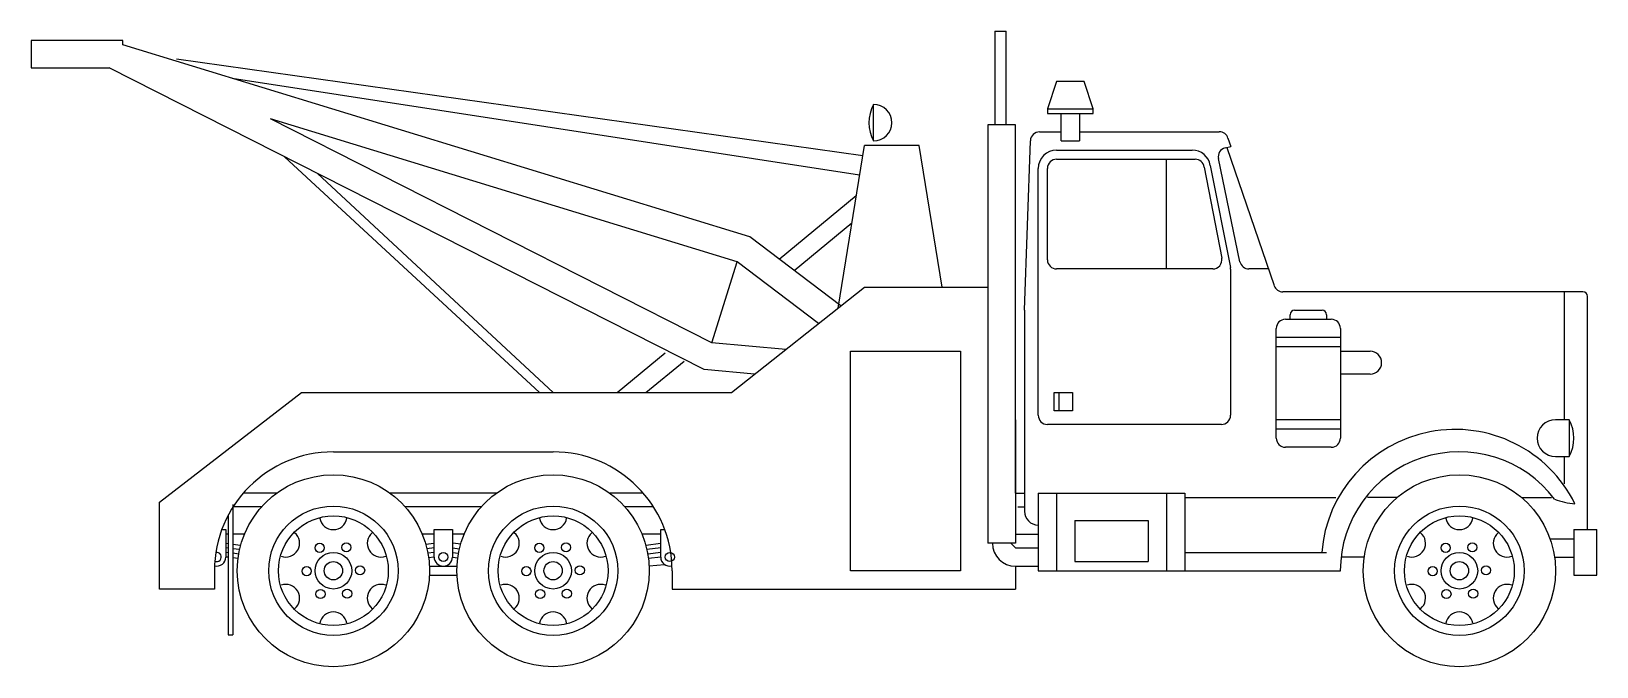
# Model space of a CAD drawing. Header units: millimetres. Extents: x -3058.14 to -3051.3, y 1856.55 to 1859.33.
import ezdxf

# ---------------------------------------------------------------- set-up
doc = ezdxf.new("R2010")
doc.units = ezdxf.units.MM
doc.header["$LTSCALE"] = 10
doc.layers.add('Veículos', color=2, linetype='Continuous')

msp = doc.modelspace()

# ---------------------------------------------------------------- linework, layer by layer
at = {"layer": 'Veículos'}
for p, q in [((-3053.9258, 1859.3295), (-3053.9258, 1858.9195)), ((-3053.9258, 1859.3295), (-3053.8758, 1859.3295)), ((-3053.8758, 1858.9195), (-3053.8758, 1859.3295)), ((-3057.7358, 1859.2895), (-3058.1358, 1859.2895)), ((-3058.1358, 1859.2895), (-3058.1358, 1859.1695)), ((-3057.7358, 1859.2695), (-3057.7358, 1859.2895)), ((-3054.9958, 1858.4295), (-3057.7358, 1859.2695)), ((-3054.503, 1858.785), (-3057.5009, 1859.2082)), ((-3058.1358, 1859.1695), (-3057.7958, 1859.1695)), ((-3055.1958, 1857.8495), (-3057.7958, 1859.1695)), ((-3054.5167, 1858.7), (-3057.2575, 1859.1229)), ((-3053.6558, 1859.1095), (-3053.6958, 1858.9895)), ((-3053.5358, 1859.1095), (-3053.6558, 1859.1095)), ((-3053.4958, 1858.9895), (-3053.5358, 1859.1095)), ((-3054.4558, 1858.8495), (-3054.4558, 1859.0095)), ((-3053.6958, 1858.9895), (-3053.6958, 1858.9695)), ((-3053.6958, 1858.9895), (-3053.4958, 1858.9895)), ((-3053.4958, 1858.9695), (-3053.4958, 1858.9895)), ((-3055.0514, 1858.321), (-3057.0913, 1858.9464)), ((-3055.162, 1857.9669), (-3057.0913, 1858.9464)), ((-3053.8358, 1858.9195), (-3053.9558, 1858.9195)), ((-3053.9558, 1858.9195), (-3053.9558, 1857.0895)), ((-3053.8358, 1857.3095), (-3053.8358, 1858.9195)), ((-3053.6958, 1858.9695), (-3053.4958, 1858.9695)), ((-3053.6358, 1858.8495), (-3053.6358, 1858.9695)), ((-3053.5558, 1858.9695), (-3053.5558, 1858.8495)), ((-3053.7958, 1858.1095), (-3053.7702, 1858.8509)), ((-3053.7303, 1858.8895), (-3053.6358, 1858.8895)), ((-3053.6358, 1858.8495), (-3053.5558, 1858.8495)), ((-3053.5558, 1858.8895), (-3052.9449, 1858.8895)), ((-3052.9069, 1858.8619), (-3052.895, 1858.8255)), ((-3057.0299, 1858.7807), (-3055.9158, 1857.7495)), ((-3054.6105, 1858.1186), (-3054.4958, 1858.8295)), ((-3054.2558, 1858.8295), (-3054.4958, 1858.8295)), ((-3054.1558, 1858.2095), (-3054.2558, 1858.8295)), ((-3053.6558, 1858.8095), (-3053.0633, 1858.8095)), ((-3052.8545, 1858.3213), (-3052.949, 1858.7729)), ((-3052.9198, 1858.819), (-3052.895, 1858.8255)), ((-3052.9118, 1858.8211), (-3052.7047, 1858.2166)), ((-3055.8558, 1857.7495), (-3056.8852, 1858.7072)), ((-3053.7358, 1857.6495), (-3053.7358, 1858.7295)), ((-3053.6958, 1858.3295), (-3053.6958, 1858.7295)), ((-3053.6558, 1858.7695), (-3053.0501, 1858.7695)), ((-3053.1758, 1858.2895), (-3053.1758, 1858.7695)), ((-3053.0105, 1858.7357), (-3052.9345, 1858.337)), ((-3052.9845, 1858.743), (-3052.8966, 1858.2965)), ((-3054.8685, 1858.3327), (-3054.5311, 1858.611)), ((-3054.5989, 1858.1278), (-3054.9958, 1858.4295)), ((-3054.8031, 1858.283), (-3054.5504, 1858.4914)), ((-3055.162, 1857.9669), (-3055.0514, 1858.321)), ((-3054.6959, 1858.0508), (-3055.0514, 1858.321)), ((-3052.9738, 1858.2895), (-3053.6558, 1858.2895)), ((-3052.8958, 1858.2888), (-3052.8958, 1857.6495)), ((-3052.7297, 1858.2895), (-3052.8153, 1858.2895)), ((-3055.0758, 1857.7495), (-3054.4958, 1858.2095)), ((-3054.4958, 1858.2095), (-3053.9558, 1858.2095)), ((-3051.3558, 1858.1895), (-3052.6669, 1858.1895)), ((-3051.4358, 1857.6295), (-3051.4358, 1858.1895)), ((-3051.3358, 1857.1495), (-3051.3358, 1858.1695)), ((-3053.7958, 1858.1095), (-3053.7958, 1857.2295)), ((-3052.6358, 1858.0695), (-3052.6358, 1858.0895)), ((-3052.6158, 1858.1095), (-3052.4958, 1858.1095)), ((-3052.4758, 1858.0895), (-3052.4758, 1858.0695)), ((-3052.6958, 1857.5495), (-3052.6958, 1858.0295)), ((-3052.6558, 1858.0695), (-3052.4558, 1858.0695)), ((-3052.4158, 1858.0295), (-3052.4158, 1857.5495)), ((-3054.8387, 1857.9375), (-3055.162, 1857.9669)), ((-3052.4158, 1857.9895), (-3052.6958, 1857.9895)), ((-3052.4158, 1857.9495), (-3052.6958, 1857.9495)), ((-3055.5758, 1857.7495), (-3055.3661, 1857.9225)), ((-3055.4501, 1857.7495), (-3055.2833, 1857.887)), ((-3054.5558, 1857.9295), (-3054.0758, 1857.9295)), ((-3054.5558, 1856.9695), (-3054.5558, 1857.9295)), ((-3054.0758, 1857.9295), (-3054.0758, 1856.9695)), ((-3052.4158, 1857.9295), (-3052.2858, 1857.9295)), ((-3054.9751, 1857.8294), (-3055.1958, 1857.8495)), ((-3052.2858, 1857.8295), (-3052.4158, 1857.8295)), ((-3057.5758, 1857.2695), (-3056.9558, 1857.7495)), ((-3056.9558, 1857.7495), (-3055.0758, 1857.7495)), ((-3053.6658, 1857.7495), (-3053.5858, 1857.7495)), ((-3053.6658, 1857.6695), (-3053.6658, 1857.7495)), ((-3053.6458, 1857.7495), (-3053.6458, 1857.6695)), ((-3053.5858, 1857.7495), (-3053.5858, 1857.6695)), ((-3053.8358, 1857.6295), (-3053.8358, 1857.0895)), ((-3052.9358, 1857.6095), (-3053.6958, 1857.6095)), ((-3053.5858, 1857.6695), (-3053.6658, 1857.6695)), ((-3052.4158, 1857.6295), (-3052.6958, 1857.6295)), ((-3051.4158, 1857.6295), (-3051.4758, 1857.6295)), ((-3051.4158, 1857.6295), (-3051.4158, 1857.4695)), ((-3052.4158, 1857.5895), (-3052.6958, 1857.5895)), ((-3056.8158, 1857.4895), (-3055.8558, 1857.4895)), ((-3052.4558, 1857.5095), (-3052.6558, 1857.5095)), ((-3051.4758, 1857.4695), (-3051.4158, 1857.4695)), ((-3051.4358, 1857.3495), (-3051.4358, 1857.4695)), ((-3057.5758, 1856.8895), (-3057.5758, 1857.2695)), ((-3057.0624, 1857.3095), (-3057.2093, 1857.3095)), ((-3056.1024, 1857.3095), (-3056.5693, 1857.3095)), ((-3055.4624, 1857.3095), (-3055.6093, 1857.3095)), ((-3053.8348, 1857.3095), (-3053.7958, 1857.3095)), ((-3053.7358, 1857.3095), (-3053.0958, 1857.3095)), ((-3053.7358, 1857.3095), (-3053.7358, 1856.9695)), ((-3053.6558, 1857.3095), (-3053.6558, 1856.9695)), ((-3053.1758, 1857.3095), (-3053.1758, 1856.9695)), ((-3053.0958, 1857.3095), (-3053.0958, 1856.9695)), ((-3053.0958, 1857.2895), (-3052.4358, 1857.2895)), ((-3052.1679, 1857.2895), (-3052.2969, 1857.2895)), ((-3051.6238, 1857.2895), (-3051.4935, 1857.2895)), ((-3057.2758, 1857.212), (-3057.2758, 1856.6895)), ((-3057.2558, 1857.2595), (-3057.2558, 1856.6895)), ((-3057.1289, 1857.2495), (-3057.2558, 1857.2495)), ((-3056.1689, 1857.2495), (-3056.5028, 1857.2495)), ((-3055.4177, 1857.2495), (-3055.5428, 1857.2495)), ((-3053.8256, 1857.2495), (-3053.7958, 1857.2495)), ((-3057.3037, 1857.1495), (-3057.2858, 1857.1495)), ((-3057.2858, 1857.1495), (-3057.2858, 1857.0295)), ((-3057.2758, 1857.1295), (-3057.2858, 1857.1295)), ((-3057.2042, 1857.1295), (-3057.2558, 1857.1295)), ((-3056.3758, 1857.1295), (-3056.4275, 1857.1295)), ((-3056.3758, 1857.0295), (-3056.3758, 1857.1495)), ((-3056.3758, 1857.1495), (-3056.2958, 1857.1495)), ((-3056.2958, 1857.1495), (-3056.2958, 1857.0295)), ((-3056.2442, 1857.1295), (-3056.2958, 1857.1295)), ((-3055.3858, 1857.1295), (-3055.4675, 1857.1295)), ((-3055.3858, 1857.1295), (-3055.4675, 1857.1295)), ((-3055.3858, 1857.1495), (-3055.368, 1857.1495)), ((-3055.3858, 1857.0295), (-3055.3858, 1857.1495)), ((-3053.8358, 1857.1295), (-3053.7358, 1857.1295)), ((-3053.5758, 1857.1895), (-3053.5758, 1857.0095)), ((-3053.5758, 1857.1895), (-3053.2558, 1857.1895)), ((-3053.2558, 1857.1895), (-3053.2558, 1857.0095)), ((-3051.3958, 1857.1495), (-3051.2958, 1857.1495)), ((-3051.3958, 1857.1495), (-3051.3958, 1856.9495)), ((-3051.2958, 1856.9495), (-3051.2958, 1857.1495)), ((-3057.2758, 1857.0682), (-3057.2858, 1857.0695)), ((-3057.2846, 1857.0894), (-3057.277, 1857.0885)), ((-3057.2256, 1857.0618), (-3057.2558, 1857.0657)), ((-3057.2546, 1857.0856), (-3057.222, 1857.0814)), ((-3056.412, 1857.085), (-3056.3771, 1857.0894)), ((-3056.3758, 1857.0695), (-3056.407, 1857.0655)), ((-3056.2958, 1857.0695), (-3056.2647, 1857.0655)), ((-3056.2597, 1857.085), (-3056.2946, 1857.0894)), ((-3055.4497, 1857.0814), (-3055.3871, 1857.0894)), ((-3055.3858, 1857.0695), (-3055.4461, 1857.0618)), ((-3053.8358, 1857.0895), (-3053.9558, 1857.0895)), ((-3053.8358, 1857.0695), (-3053.8558, 1857.0895)), ((-3053.8358, 1857.0695), (-3053.7358, 1857.0695)), ((-3051.4999, 1857.1095), (-3051.3958, 1857.1095)), ((-3057.2758, 1857.0482), (-3057.2858, 1857.0495)), ((-3057.2758, 1857.0282), (-3057.2858, 1857.0295)), ((-3057.2295, 1857.0423), (-3057.2558, 1857.0457)), ((-3057.2325, 1857.0227), (-3057.2558, 1857.0257)), ((-3056.3758, 1857.0495), (-3056.4029, 1857.0461)), ((-3056.3758, 1857.0295), (-3056.3997, 1857.0265)), ((-3056.2958, 1857.0495), (-3056.2688, 1857.0461)), ((-3056.2958, 1857.0295), (-3056.272, 1857.0265)), ((-3055.3858, 1857.0495), (-3055.4422, 1857.0423)), ((-3055.3858, 1857.0295), (-3055.4392, 1857.0227)), ((-3055.4364, 1856.9905), (-3055.3693, 1856.9971)), ((-3053.5758, 1857.0095), (-3053.2558, 1857.0095)), ((-3053.0958, 1857.0495), (-3052.4758, 1857.0495)), ((-3052.3115, 1857.0295), (-3052.4127, 1857.0295)), ((-3051.4801, 1857.0295), (-3051.3958, 1857.0295)), ((-3057.3358, 1856.9695), (-3057.3358, 1856.8895)), ((-3056.3963, 1856.9895), (-3056.2754, 1856.9895)), ((-3056.3963, 1856.9495), (-3056.2754, 1856.9495)), ((-3055.3358, 1856.9695), (-3055.3358, 1856.8895)), ((-3054.0758, 1856.9695), (-3054.5558, 1856.9695)), ((-3053.8358, 1856.9895), (-3053.8358, 1856.8895)), ((-3053.8358, 1856.9895), (-3053.7358, 1856.9895)), ((-3053.7358, 1856.9695), (-3052.4158, 1856.9695)), ((-3051.3958, 1856.9495), (-3051.2958, 1856.9495)), ((-3057.3358, 1856.8895), (-3057.5758, 1856.8895)), ((-3055.3358, 1856.8895), (-3053.8358, 1856.8895)), ((-3057.2758, 1856.6895), (-3057.2558, 1856.6895))]:
    msp.add_line(p, q, dxfattribs=at)
for centre, radius in [((-3056.8158, 1856.9695), 0.42), ((-3055.8558, 1856.9695), 0.42), ((-3051.8958, 1856.9695), 0.42), ((-3056.8158, 1856.9695), 0.2828), ((-3056.8158, 1856.9695), 0.24), ((-3055.8558, 1856.9695), 0.2828), ((-3055.8558, 1856.9695), 0.24), ((-3051.8958, 1856.9695), 0.2828), ((-3051.8958, 1856.9695), 0.24), ((-3056.8758, 1857.0695), 0.02), ((-3056.7592, 1857.0715), 0.02), ((-3055.9158, 1857.0695), 0.02), ((-3055.7992, 1857.0715), 0.02), ((-3051.9558, 1857.0695), 0.02), ((-3051.8392, 1857.0715), 0.02), ((-3056.8158, 1856.9695), 0.08), ((-3056.8158, 1856.9695), 0.04), ((-3056.3358, 1857.0295), 0.02), ((-3055.8558, 1856.9695), 0.08), ((-3055.8558, 1856.9695), 0.04), ((-3055.3458, 1857.0295), 0.02), ((-3051.8958, 1856.9695), 0.08), ((-3051.8958, 1856.9695), 0.04), ((-3056.9324, 1856.9676), 0.02), ((-3056.6992, 1856.9715), 0.02), ((-3055.9724, 1856.9676), 0.02), ((-3055.7392, 1856.9715), 0.02), ((-3052.0124, 1856.9676), 0.02), ((-3051.7792, 1856.9715), 0.02), ((-3056.8724, 1856.8676), 0.02), ((-3056.7558, 1856.8695), 0.02), ((-3055.9124, 1856.8676), 0.02), ((-3055.7958, 1856.8695), 0.02), ((-3051.9524, 1856.8676), 0.02), ((-3051.8358, 1856.8695), 0.02)]:
    msp.add_circle(centre, radius, dxfattribs=at)
for centre, radius, start, end in [((-3054.3058, 1858.9295), 0.17, 151.92751, 208.07249), ((-3054.4558, 1858.9295), 0.08, 270, 90), ((-3053.7303, 1858.8495), 0.04, 90, 178.02337), ((-3052.9449, 1858.8495), 0.04, 18.00416, 90), ((-3053.6558, 1858.7295), 0.08, 90, 180), ((-3053.0633, 1858.7295), 0.08, 9.68879, 90), ((-3052.9097, 1858.7803), 0.04, 104.74356, 190.61966), ((-3053.6558, 1858.7295), 0.04, 90, 180), ((-3053.0501, 1858.7295), 0.04, 8.88066, 90), ((-3053.6558, 1858.3295), 0.04, 180, 270), ((-3052.9738, 1858.3295), 0.04, 270, 10.79597), ((-3052.9358, 1858.2888), 0.04, 0, 11.13678), ((-3052.8153, 1858.3295), 0.04, 191.8164, 270), ((-3052.6669, 1858.2295), 0.04, 198.91235, 270), ((-3051.3558, 1858.1695), 0.02, 0, 90), ((-3052.6158, 1858.0895), 0.02, 90, 180), ((-3052.4958, 1858.0895), 0.02, 0, 90), ((-3052.6558, 1858.0295), 0.04, 90, 180), ((-3052.4558, 1858.0295), 0.04, 0, 90), ((-3052.2858, 1857.8795), 0.05, 270, 90), ((-3053.6958, 1857.6495), 0.04, 180, 270), ((-3052.9358, 1857.6495), 0.04, 270, 0), ((-3051.4758, 1857.5495), 0.08, 90, 270), ((-3051.5658, 1857.5495), 0.17, 331.92751, 28.07249), ((-3052.6558, 1857.5495), 0.04, 180, 270), ((-3051.9147, 1857.0031), 0.5845, 26.34461, 175.448), ((-3052.4558, 1857.5495), 0.04, 270, 0), ((-3056.8158, 1856.9695), 0.52, 90, 180), ((-3055.8558, 1856.9695), 0.52, 0, 90), ((-3051.8958, 1856.9695), 0.5204, 36.91271, 180), ((-3051.3633, 1857.6002), 0.3388, 249.89179, 265.33834), ((-3056.8158, 1857.2095), 0.06, 189.59407, 350.40593), ((-3055.8558, 1857.2095), 0.06, 189.59407, 350.40593), ((-3053.7358, 1857.2295), 0.06, 180, 270), ((-3051.8958, 1857.2095), 0.06, 189.59407, 350.40593), ((-3057.0237, 1857.0895), 0.06, 249.59407, 50.40593), ((-3056.608, 1857.0895), 0.06, 129.59407, 290.40593), ((-3056.0637, 1857.0895), 0.06, 249.59407, 50.40593), ((-3055.648, 1857.0895), 0.06, 129.59407, 290.40593), ((-3052.1037, 1857.0895), 0.06, 249.59407, 50.40593), ((-3051.688, 1857.0895), 0.06, 129.59407, 290.40593), ((-3053.8358, 1857.0895), 0.1, 180, 270), ((-3057.3258, 1857.0295), 0.04, 256.15885, 0), ((-3057.3258, 1857.0295), 0.02, 245.4292, 101.15113), ((-3056.3358, 1857.0295), 0.04, 180, 0), ((-3055.3458, 1857.0295), 0.04, 180, 283.84115), ((-3057.0237, 1856.8495), 0.06, 309.59407, 110.40593), ((-3056.608, 1856.8495), 0.06, 69.59407, 230.40593), ((-3056.0637, 1856.8495), 0.06, 309.59407, 110.40593), ((-3055.648, 1856.8495), 0.06, 69.59407, 230.40593), ((-3052.1037, 1856.8495), 0.06, 309.59407, 110.40593), ((-3051.688, 1856.8495), 0.06, 69.59407, 230.40593), ((-3056.8158, 1856.7295), 0.06, 9.59407, 170.40593), ((-3055.8558, 1856.7295), 0.06, 9.59407, 170.40593), ((-3051.8958, 1856.7295), 0.06, 9.59407, 170.40593)]:
    msp.add_arc(centre, radius, start, end, dxfattribs=at)

doc.saveas('drawing.dxf')
